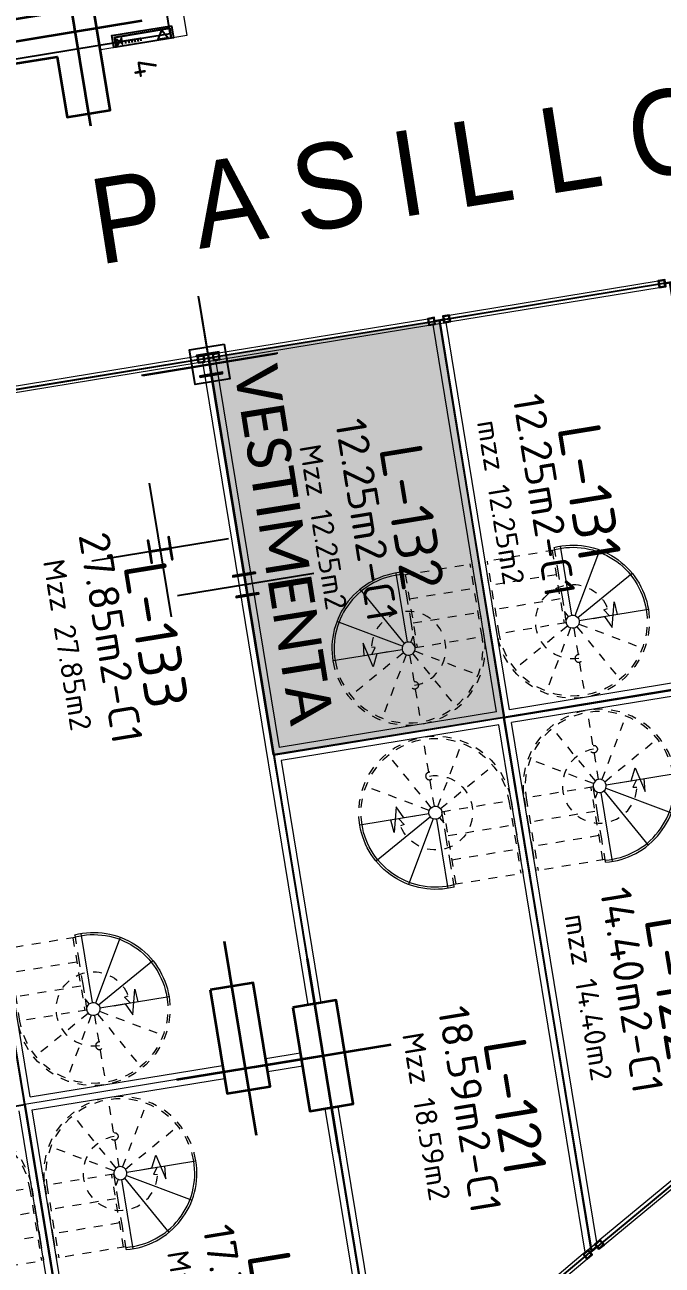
# Model space of a CAD drawing. Header units: metres. Extents: x 2 to 659295185, y -28 to 1124222152.
# Drawn here: x 655519.92 to 655527.2, y 1126636.1 to 1126650.27 of the extents above; entities that cross this region are included whole.
import ezdxf
from ezdxf.enums import TextEntityAlignment as Align

# ---------------------------------------------------------------- set-up
doc = ezdxf.new("R2010")
doc.units = ezdxf.units.M
doc.header["$MEASUREMENT"] = 0
for name, pattern in [('ACAD_ISO03W100', [30, 12, -18]), ('CCSM_C1_CUERPO BJ$0$CONTINUA', [0]), ('CONTINUA', [0]), ('DASHDOT', [1, 0.5, -0.25, 0, -0.25]), ('HIDDEN', [0.375, 0.25, -0.125])]:
    doc.linetypes.add(name, pattern=pattern)
doc.layers.get('0').update_dxf_attribs({"linetype": 'CONTINUOUS'})
for name, color, linetype in [('CCSM_C1_CUERPO BJ$0$A-AREAS COMERCIALES', 151, 'CONTINUOUS'), ('CCSM_C1_CUERPO BJ$0$A-EQUIPOS', 9, 'CONTINUOUS'), ('CCSM_C1_CUERPO BJ$0$A-FRENTE DE LOCAL', 4, 'CONTINUOUS'), ('CCSM_C1_CUERPO BJ$0$A-LOCAL ID', 7, 'CONTINUOUS'), ('CCSM_C1_CUERPO BJ$0$A-PARED', 2, 'CCSM_C1_CUERPO BJ$0$CONTINUA'), ('CCSM_C1_CUERPO BJ$0$ID_AREA EXACTA', 7, 'CONTINUOUS'), ('CCSM_C1_CUERPO BJ$0$ID_Nº LOCAL', 7, 'CONTINUOUS'), ('CCSM_C1_CUERPO BJ$0$ID_RUBRO', 7, 'CONTINUOUS'), ('CCSM_C1_CUERPO HP$0$A-MARCOS LOCALES', 4, 'CONTINUOUS'), ('E_COTAS EJES J', 8, 'CONTINUOUS'), ('TEXTOS', 7, 'CONTINUOUS')]:
    doc.layers.add(name, color=color, linetype=linetype)
for name, color, linetype, lineweight in [('CCSM_C1_CUERPO BJ$0$ENUMERACIÓN DE CAJETIN DE EXTINSIÓN', 8, 'CONTINUOUS', 0), ('CCSM_XREF ESTRUCTURA15$0$E-CB-COLUMNA', 2, 'CONTINUOUS', 35), ('CCSM_XREF ESTRUCTURA15$0$E-CH-COLUMNA', 2, 'CONTINUOUS', 35), ('LOCALES ASIGNADOS', 41, 'DASHDOT', 0), ('NOMBRES LOCATARIOS', 7, 'CONTINUA', 0), ('XREF ESCALERAS', 252, 'CONTINUOUS', 0)]:
    doc.layers.add(name, color=color, linetype=linetype, lineweight=lineweight)
doc.styles.add('CCSM_C1_CUERPO BJ$0$ROMANS', font='romans__.ttf')
doc.styles.add('CCSM_C1_CUERPO BJ$0$sigo', font='arial.ttf', dxfattribs={"width": 0.9})
doc.styles.get("Standard").update_dxf_attribs({"font": 'tahoma.ttf'})

# ---------------------------------------------------------------- blocks, each defined once
blk = doc.blocks.new('CCSM_C1_CUERPO BJ$0$CAJA DE MANGUERA')
for points in [[(0.4440742764854804, 0.0727876157034189), (0.473351072985679, -0.1058289266657084), (0.4404371352866292, -0.1112238056957722), (0.4165552178164944, 0.0344787989743054), (-0.4057654592907057, -0.1003066753037274), (-0.3818835422862321, -0.2460092788096517), (-0.4147974798688665, -0.2514041580725461), (-0.4440742761362344, -0.0727876173332334)], [(0.4165552178164944, 0.0344787989743054), (0.440437134820968, -0.1112238056957722), (-0.3818835420534015, -0.2460092790424824), (-0.4057654592907057, -0.1003066753037274)], [(0.2986319890478626, 0.0081523838452995), (0.3933472220087424, -0.1075319885276258), (0.2458040001802146, -0.1317156001459807)], [(-0.378167871851474, -0.1234908343758434), (-0.2880625911056995, -0.2014744319021702), (-0.3028677927795798, -0.1111484998837113), (-0.3633626700611785, -0.2138167661614716)]]:
    blk.add_lwpolyline(points, close=True)
for points in [[(-0.2954651919426396, -0.1563114658929408), (-0.0187398830894381, -0.1109537936281413), (-0.0119789000600577, -0.1522022755816579)], [(-0.2479868509108201, -0.1485293549485505), (-0.2406578294467181, -0.1932434162590653)], [(-0.196113497717306, -0.1400268631987274), (-0.188784476253204, -0.1847409245092422)], [(-0.1509334113216028, -0.1326214561704546), (-0.1436043898575008, -0.1773355174809694)], [(-0.1074266905197874, -0.1254903287626803), (-0.1000976690556854, -0.1702043900731951)], [(-0.0622466040076688, -0.1180849215015769), (-0.0549175825435668, -0.1627989828120917)]]:
    blk.add_lwpolyline(points)
blk = doc.blocks.new('CCSM_C1_CUERPO BJ$0$IDENT LOCAL')
at = {"style": 'CCSM_C1_CUERPO BJ$0$ROMANS'}
for tag, height, p in [('AREA-EXACTA', 0.5, (0.5871649619657547, 0.0962408820632845)), ('NºLOCAL', 0.7000000000085659, (1.169852295075543, 0.1193727138452232)), ('RUBRO', 0.3500000000042829, (0, 0)), ('USO', 0.3500000000042829, (-0.5871649619657547, -0.0962408822961152))]:
    blk.add_attdef(tag, text='', height=height, rotation=279.3084512074911, dxfattribs=at).set_placement(p, align=Align.BOTTOM_CENTER)
blk = doc.blocks.new('CCSM_XREF ESTRUCTURA15$0$COLUM REC 120x50 mid')
at = {"color": 5}
for p, q in [((-1.047737896442413e-09, 1.123655185685493), (-1.164153218269348e-10, -1.123655186383985)), ((-0.7888549327617511, -6.984919309616089e-10), (0.7888549332274124, 2.328306436538696e-10))]:
    blk.add_line(p, q, dxfattribs=at)
at = {"color": 2}
blk.add_lwpolyline([(-0.2500000004656613, 0.5999999995110556), (-0.2499999998835847, -0.5999999999767169), (0.2500000004656613, -0.599999999627471), (0.249999999650754, 0.5999999998603016)], close=True, dxfattribs=at)
blk = doc.blocks.new('CCSM_XREF ESTRUCTURA15$0$COLUM L 120x120')
at = {"color": 5}
for p, q in [((-6.984919309616089e-10, 1.095233215717599), (-3.492459654808044e-10, -0.4824766500387341)), ((1.473655185545795, 0), (-0.7736551865236834, -4.656612873077393e-10))]:
    blk.add_line(p, q, dxfattribs=at)
blk.add_lwpolyline([(0.9499999987892807, 0.2499999997671694), (0.25, 0.25), (0.2500000004656613, 0.9499999987892807), (-0.2499999995343387, 0.9499999992549419), (-0.2500000004656613, -0.2500000004656613), (0.9499999987892807, -0.2500000005820766)], close=True)
blk = doc.blocks.new('CCSM_XREF ESTRUCTURA15$0$COL REC 120X50')
at = {"color": 5}
for p, q in [((0, -0.7888549329945818), (-1.164153218269348e-10, 0.7888549327617511)), ((-1.473655185895041, -2.328306436538696e-10), (0.7736551861744374, -2.328306436538696e-10))]:
    blk.add_line(p, q, dxfattribs=at)
blk.add_lwpolyline([(-0.9499999996041879, -0.2500000002328306), (0.25, -0.2500000002328306), (0.2499999998835847, 0.2499999998835847), (-0.9499999996041879, 0.2499999997671694)], close=True)
blk = doc.blocks.new('TUBO3X3')
at = {"layer": 'CCSM_C1_CUERPO HP$0$A-MARCOS LOCALES'}
for points in [[(-0.05000000377185643, 0.0124999568797648), (0.02499999606516212, 0.01249995676334947), (0.02499999606516212, 0.08749995694961399), (-0.05000000377185643, 0.08749995694961399)], [(-0.04500000376719981, 0.01749995700083673), (0.01999999629333615, 0.01749995676800609), (0.01999999606050551, 0.08249995682854205), (-0.04500000388361514, 0.0824999570613727)]]:
    blk.add_lwpolyline(points, close=True, dxfattribs=at)
blk = doc.blocks.new('SEPARADOR MINILOCAL')
at = {"layer": 'CCSM_C1_CUERPO HP$0$A-MARCOS LOCALES'}
for p, q in [((0.5377418127609417, -0.04289230878930539), (0.6377418127376586, -0.04289230878930539)), ((0.5377418127609417, -0.04789230891037732), (0.6377418127376586, -0.047892308793962))]:
    blk.add_line(p, q, dxfattribs=at)
for p in [(0.5127418166957796, -0.09539226582273841), (0.687741816509515, -0.09539226582273841)]:
    blk.add_blockref('TUBO3X3', p, dxfattribs=at)
blk = doc.blocks.new('COLUMNAS MZZ LOCATEL')
at = {"color": 8}
for p, q in [((-1.164153e-10, -0.7736551861744374), (0, 0.7736551862908528)), ((0.7888549327617512, 1.164153e-10), (-0.7888549328781665, 0))]:
    blk.add_line(p, q, dxfattribs=at)
blk.add_lwpolyline([(-0.2000000004190952, 0.1999999996041879), (0.1999999994877726, 0.1999999999534339), (0.1999999999534339, -0.1999999999534339), (-0.1999999999534339, -0.2000000003026798)], close=True)
blk = doc.blocks.new('ESCA')
at = {"linetype": 'ACAD_ISO03W100', "ltscale": 0.002}
for p, q in [((0.4750000000846444, 0.9749999996963776), (0.4749999992369702, 1.774999999696378)), ((0.4375000001133821, 0.9649519050919451), (0.03749999937927173, 1.65777222769566)), ((0.5125000000038886, 0.9649519048978145), (0.9124999992697812, 1.657772228349201)), ((0.4100480947985687, 0.9374999999192455), (-0.2827722286528191, 1.337499999185138)), ((0.5399519051765891, 0.9374999995829999), (1.232772227780303, 1.337500000317108)), ((-0.3999999999999957, 0.8999999991523248), (-0.4000000000000015, 0.5999999999999992)), ((0.4000000000000015, 0.8999999999999989), (-0.3999999999999957, 0.8999999991523248)), ((-0.3750000000000016, 0.8999999991788146), (-0.3750000000000016, 0.0599999992044498)), ((0.3750000000000015, 0.05999999997350902), (0.375000000000001, 0.8999999999735091)), ((0.4000000000000015, 0.8566987298898263), (0.4000000000000015, 0.8999999999999989)), ((0.4000000000000015, 0.7700961896571596), (0.4000000000000015, 0.8566987298898263)), ((0.4000000000000015, 0.5999999999999992), (0.4000000000000015, 0.7700961896571596)), ((-0.4000000000000015, 0.5999999999999992), (-0.4000000000000015, 0.2999999999999996)), ((0.3750000000000012, 0.6199999999735091), (-0.3750000000000016, 0.6199999991788145)), ((0.4000000000000015, 0.2999999999999996), (0.4000000000000015, 0.5999999999999992)), ((-0.4000000000000015, 0.2999999999999996), (-0.4000000000000015, 0.05999999917881448)), ((0.3750000002966871, 0.339999999973509), (-0.3749999997033156, 0.3399999991788145)), ((0.4000000000000015, 0.03487393724905097), (0.4000000000000015, 0.2999999999999996)), ((0.4000000000000015, 0.05999999999914432), (-0.4000000000000015, 0.05999999917881449))]:
    blk.add_line(p, q, dxfattribs=at)
for p, q in [((0.4025555630748356, 0.9194114283477356), (0.4000000000000015, 0.8999999999999989)), ((0.4000000000000015, 0.8999999999999989), (0.4025555629743514, 0.8805885716390338)), ((0.4100480946044384, 0.8625000000287366), (0.4000000000000015, 0.8566987298898263)), ((0.4100480947985687, 0.9374999999192455), (0.4025555630748356, 0.9194114283477356)), ((0.4025555629743514, 0.8805885716390338), (0.4100480946044384, 0.8625000000287366)), ((0.4219669915162129, 0.9530330084547092), (0.4100480947985687, 0.9374999999192455)), ((0.4100480946044384, 0.8625000000287366), (0.4219669912416729, 0.8469669914315703)), ((0.4375000001133821, 0.9649519050919451), (0.4219669915162129, 0.9530330084547092)), ((0.4555885717236765, 0.9724444367220335), (0.4375000001133821, 0.9649519050919451)), ((0.4750000000846444, 0.9749999996963776), (0.4555885717236765, 0.9724444367220335)), ((0.4944114284323811, 0.9724444366215435), (0.4750000000846444, 0.9749999996963776)), ((0.5125000000038886, 0.9649519048978145), (0.4944114284323811, 0.9724444366215435)), ((0.5280330085393546, 0.9530330081801662), (0.5125000000038886, 0.9649519048978145)), ((0.5399519051765891, 0.9374999995829999), (0.5280330085393546, 0.9530330081801662)), ((0.5280330082648146, 0.8469669911570274), (0.5399519049824585, 0.8624999996924905)), ((0.5474444368066762, 0.9194114279727026), (0.5399519051765891, 0.9374999995829999)), ((0.5399519049824585, 0.8624999996924905), (0.5474444367061919, 0.8805885712640009)), ((0.5399519049824585, 0.8624999996924905), (1.232772228433847, 0.4625000004265979)), ((0.549999999781026, 0.8999999996117376), (0.5474444368066762, 0.9194114279727026)), ((0.5474444367061919, 0.8805885712640009), (0.549999999781026, 0.8999999996117376)), ((0.549999999781026, 0.8999999996117376), (1.349999999781023, 0.9000000004594118)), ((0.4374999997771388, 0.835048094713922), (0.4000000000000015, 0.7700961896571596)), ((0.4219669912416729, 0.8469669914315703), (0.4374999997771388, 0.835048094713922)), ((0.4374999997771388, 0.835048094713922), (0.4555885713486464, 0.8275555629901931)), ((0.4555885713486464, 0.8275555629901931), (0.4749999996963831, 0.8249999999153589)), ((0.4749999996963831, 0.8249999999153589), (0.4944114280573511, 0.8275555628897029)), ((0.4749999996963831, 0.8249999999153589), (0.4750000005440514, 0.02499999991535884)), ((0.4944114280573511, 0.8275555628897029), (0.5124999996676454, 0.8350480945197915)), ((0.5124999996676454, 0.8350480945197915), (0.5280330082648146, 0.8469669911570274)), ((0.5124999996676454, 0.8350480945197915), (0.9125000004017498, 0.142227771916078)), ((0.4000000000000014, 0.02822021122275786), (0.4000000000000015, 0.03487393724905097))]:
    blk.add_line(p, q)
for points in [[(0.7102886753462171, 0.8999999997815783), (0.841376142372639, 0.8999999999204776), (0.9069954388711101, 1.038614778979287), (0.9763055322094691, 0.7535068912436925), (0.9906502923789883, 0.9000000000786474)], [(0.8999999997810231, 0.8999999995322682), (0.8477303701737986, 0.8256056876217084), (0.8917793890966319, 0.8168138189767833)]]:
    blk.add_lwpolyline(points)
blk.add_circle((0.4750000001641138, 1.324999999149177), 0.04327246270078325, dxfattribs=at)
for radius, start, end in [(0.8749999996169093, 6.071019239872918e-08, 179.9999997527144), (0.8499999996169093, 6.071019239872918e-08, 179.9999997527144), (0.4249999996169093, 90.00000006071016, 6.071019239872918e-08)]:
    blk.add_arc((0.4750000001641138, 0.8999999995322682), radius, start, end, dxfattribs=at)
for radius, start in [(0.8749999996169093, 265.0828996515272), (0.8499999996169093, 264.9379070223223)]:
    blk.add_arc((0.4750000001641138, 0.8999999995322682), radius, start, 6.07101733154011e-08)

msp = doc.modelspace()

# ---------------------------------------------------------------- hatches: boundary and pattern name
at = {"layer": 'LOCALES ASIGNADOS'}
msp.add_hatch(color=256, dxfattribs=at).paths.add_polyline_path([(655524.6512271108, 1126646.893529663), (655522.0187982788, 1126646.467120554), (655522.7625712401, 1126641.930002945), (655525.3947397685, 1126642.359262414)])

# ---------------------------------------------------------------- linework, layer by layer
for points in [[(655527.2830604034, 1126647.327819351), (655528.0262752316, 1126642.790556248), (655525.3953770851, 1126642.357205971), (655524.6606711273, 1126646.892899758), (655527.2830599357, 1126647.327819275)], [(655524.6514583234, 1126646.893949661), (655525.3953770592, 1126642.357205967), (655522.7632085308, 1126641.927946498), (655522.0194355695, 1126646.465064108), (655524.6521707079, 1126646.891522833)], [(655522.0239936932, 1126646.4607445), (655524.0281961358, 1126634.209640979), (655522.9086741537, 1126633.353754911), (655520.9274458967, 1126632.540511385), (655520.8093088794, 1126632.519338081), (655518.6120321974, 1126645.906574097), (655522.0203927836, 1126646.462697664)], [(655522.0198384055, 1126646.462606797), (655524.0194026547, 1126634.264539852), (655522.9455926555, 1126633.383059491), (655520.9470609669, 1126632.544450073), (655520.8097193203, 1126632.516871996), (655518.6153979219, 1126645.904586339), (655522.0198384055, 1126646.462606797)], [(655525.3953882051, 1126642.357137322), (655530.6590216669, 1126643.214827556), (655531.232831887, 1126639.714063878), (655531.1038039973, 1126639.696877549), (655528.7734220931, 1126638.234520177), (655526.3945704346, 1126636.259302565), (655525.3902879725, 1126642.356367714)], [(655525.3950846918, 1126642.357158038), (655522.7635794239, 1126641.925765716), (655524.0192227212, 1126634.264388476), (655526.3940756915, 1126636.262321973), (655525.395031745, 1126642.359312736)], [(655519.9215351533, 1126637.935639457), (655520.8088954091, 1126632.521860661), (655520.6707389462, 1126632.499215749), (655517.9593706664, 1126631.823260322), (655517.8862229693, 1126631.816337569), (655516.9626712435, 1126637.450920308), (655519.922125184, 1126637.936254284)]]:
    msp.add_lwpolyline(points)
at = {"layer": 'CCSM_C1_CUERPO BJ$0$A-AREAS COMERCIALES'}
msp.add_lwpolyline([(655520.5710964012, 1126656.383922239), (655514.0332418556, 1126655.312274945), (655515.0521115928, 1126649.096154458), (655521.5828111834, 1126650.166590265), (655520.5710974123, 1126656.383922405)], close=True, dxfattribs=at)
at = {"layer": 'CCSM_C1_CUERPO BJ$0$A-AREAS COMERCIALES', "lineweight": 5}
for points in [[(655528.0262752261, 1126642.790556281), (655527.2834641032, 1126647.325354344), (655524.6517647029, 1126646.893999879), (655525.3947455144, 1126642.359228202)], [(655524.6517647029, 1126646.893999879), (655525.3950321384, 1126642.359310335), (655522.7632105142, 1126641.927934399), (655522.0198384055, 1126646.462606797)], [(655522.0198384055, 1126646.462606797), (655523.326165417, 1126638.493975372), (655519.9221615093, 1126637.93603278), (655518.6153629773, 1126645.90458693)], [(655528.0262389934, 1126642.79077722), (655525.3947453795, 1126642.35922818), (655526.3940756803, 1126636.262321964), (655528.7754971586, 1126638.234124478)], [(655524.0194026547, 1126634.264539852), (655526.3940756803, 1126636.262321964), (655525.3950321383, 1126642.359310335), (655522.7632105141, 1126641.927934399), (655524.0194025706, 1126634.264539781)], [(655520.9470609669, 1126632.544450073), (655522.9455926555, 1126633.383059491), (655524.0192227226, 1126634.264388477), (655523.3261654499, 1126638.493975377), (655519.9222079184, 1126637.935749786), (655520.8089105677, 1126632.521806154)], [(655519.9214933194, 1126637.935894683), (655520.8089105678, 1126632.521806154), (655520.6707480432, 1126632.499160248), (655518.02281917, 1126631.838726741), (655517.8862229143, 1126631.816337559), (655516.9626711581, 1126637.450920827)]]:
    msp.add_lwpolyline(points, close=True, dxfattribs=at)
at = {"layer": 'CCSM_C1_CUERPO BJ$0$A-FRENTE DE LOCAL', "lineweight": 5}
for points in [[(655524.7690534705, 1126646.951221402), (655527.1540450105, 1126647.342139775)], [(655524.781185759, 1126646.877202354), (655527.1661762083, 1126647.268127383)], [(655522.137128329, 1126646.519821886), (655524.5223465911, 1126646.91077742)], [(655522.1492595269, 1126646.445809494), (655524.5344777886, 1126646.836765029)], [(655521.8904203589, 1126646.479384561), (655518.7297265041, 1126645.961322437)], [(655521.9025515565, 1126646.40537217), (655518.7418561544, 1126645.887319484)], [(655528.6549021942, 1126638.181576495), (655526.4878564902, 1126636.388783946)], [(655528.7028227733, 1126638.123882317), (655526.5357770693, 1126636.331089769)], [(655526.2955425659, 1126636.229048683), (655524.2824244438, 1126634.523489509)], [(655526.343463145, 1126636.171354506), (655524.3306183683, 1126634.466203577)]]:
    msp.add_lwpolyline(points, dxfattribs=at)
at = {"layer": 'CCSM_C1_CUERPO BJ$0$A-PARED', "lineweight": 5}
for p, q in [((655525.308601876, 1126642.421109381), (655524.5838123555, 1126646.844861177)), ((655525.4566267458, 1126642.445371803), (655524.7318387084, 1126646.869113995)), ((655519.9834054337, 1126638.021849585), (655518.6925282803, 1126645.879234268)), ((655527.9401310085, 1126642.852437365), (655525.456626746, 1126642.445371803)), ((655527.9643934156, 1126642.704412587), (655525.4808891533, 1126642.297347023)), ((655525.308601876, 1126642.421109381), (655522.8251390663, 1126642.01404596)), ((655525.3328642832, 1126642.273084601), (655522.8493993953, 1126641.866020839)), ((655526.3201751551, 1126636.249508424), (655525.3328643468, 1126642.273084611)), ((655526.4539627216, 1126636.360631902), (655525.4808891533, 1126642.297347024)), ((655522.6725222829, 1126638.462616655), (655523.0672550304, 1126638.527316408)), ((655522.6725293068, 1126638.462617807), (655523.0672620543, 1126638.52731756)), ((655519.9834054336, 1126638.021849585), (655522.1791063484, 1126638.381741964)), ((655522.6967846904, 1126638.314591875), (655523.091517437, 1126638.379291628)), ((655522.6967917143, 1126638.314593026), (655523.0915244609, 1126638.37929278)), ((655520.007667841, 1126637.873824805), (655522.2033687559, 1126638.233717184)), ((655523.4971277503, 1126637.913991115), (655524.0268639171, 1126634.682074424)), ((655520.7288265134, 1126632.546680159), (655519.8573386245, 1126637.863621729)), ((655520.8768330993, 1126632.571053564), (655520.007667841, 1126637.873824805))]:
    msp.add_line(p, q, dxfattribs=at)
for points in [[(655521.7728588365, 1126651.213592619), (655521.6005196224, 1126651.185344832), (655521.7710502, 1126650.144938952), (655520.7880759414, 1126649.982935552)], [(655524.5838147777, 1126646.844861574), (655524.7318411297, 1126646.869114391)], [(655521.9520886488, 1126646.413499861), (655522.1001150009, 1126646.437752679)], [(655521.9521099646, 1126646.413529094), (655523.155003716, 1126639.073926951)], [(655522.1001034125, 1126646.43777652), (655522.8251460411, 1126642.014047103)], [(655522.8494060161, 1126641.866021924), (655523.3030284963, 1126639.098189358)], [(655523.34910297, 1126637.889728708), (655523.8788391368, 1126634.657812017)], [(655526.3201751551, 1126636.249508424), (655526.4539627217, 1126636.360631902)]]:
    msp.add_lwpolyline(points, dxfattribs=at)
at = {"layer": 'E_COTAS EJES J'}
for p, q in [((655521.9068204192, 1126647.152123339), (655522.1570988293, 1126645.625188467)), ((655522.8104266522, 1126646.516253676), (655521.2534925966, 1126646.261058129)), ((655521.3421754132, 1126645.032825795), (655521.5924538237, 1126643.505890922)), ((655521.3421754859, 1126645.032825807), (655521.5924538964, 1126643.505890934)), ((655522.3193496316, 1126644.635285069), (655522.569628042, 1126643.108350196)), ((655522.3193495588, 1126644.635285056), (655522.5696279693, 1126643.108350184)), ((655522.2457816461, 1126644.396956132), (655520.6888475907, 1126644.141760584)), ((655522.2457817189, 1126644.396956144), (655520.6888476635, 1126644.141760596)), ((655523.222955792, 1126643.999415394), (655521.6660217363, 1126643.744219846)), ((655523.2229558647, 1126643.999415406), (655521.6660218091, 1126643.744219858))]:
    msp.add_line(p, q, dxfattribs=at)
for points in [[(655522.1400347925, 1126646.532973174), (655521.88345851, 1126646.490918311), (655521.8854803774, 1126646.478582912), (655522.0101260778, 1126646.499050389), (655522.0464589829, 1126646.277003244), (655521.9218739877, 1126646.256545742), (655521.9238843843, 1126646.244280499), (655522.1804721414, 1126646.286265182), (655522.1784539165, 1126646.298601178), (655522.0538605531, 1126646.278214341), (655522.0175180552, 1126646.500320111), (655522.1420566638, 1126646.520637751)], [(655521.6117668278, 1126644.161300505), (655521.5697119918, 1126644.417876773), (655521.557376558, 1126644.4158549), (655521.5777974485, 1126644.29126739), (655521.3557602465, 1126644.254873773), (655521.3353393846, 1126644.379461309), (655521.3230039875, 1126644.37743942), (655521.365058827, 1126644.120863152), (655521.3773942252, 1126644.12288502), (655521.3569733668, 1126644.247472535), (655521.5790691923, 1126644.283875761), (655521.5994313958, 1126644.159278631)], [(655521.6117669005, 1126644.161300517), (655521.5697120646, 1126644.417876785), (655521.5573766307, 1126644.415854912), (655521.5777975213, 1126644.291267402), (655521.3557603193, 1126644.254873785), (655521.3353394574, 1126644.379461321), (655521.3230040603, 1126644.377439433), (655521.3650588997, 1126644.120863165), (655521.377394298, 1126644.122885032), (655521.3569734396, 1126644.247472547), (655521.579069265, 1126644.283875773), (655521.5994314685, 1126644.159278643)], [(655522.5526313863, 1126644.016145948), (655522.2960436288, 1126643.974161268), (655522.2980016493, 1126643.961783816), (655522.4226552176, 1126643.982212106), (655522.4589881226, 1126643.760164961), (655522.3343966941, 1126643.739737896), (655522.3364135239, 1126643.727442216), (655522.5930012809, 1126643.769426899), (655522.5909780296, 1126643.781793562), (655522.4663896926, 1126643.761376058), (655522.4300471945, 1126643.983481829), (655522.5545807295, 1126644.003839113)], [(655522.5526314591, 1126644.01614596), (655522.2960437016, 1126643.97416128), (655522.2980017221, 1126643.961783828), (655522.4226552903, 1126643.982212118), (655522.4589881954, 1126643.760164973), (655522.3343967668, 1126643.739737908), (655522.3364135966, 1126643.727442228), (655522.5930013537, 1126643.769426912), (655522.5909781024, 1126643.781793575), (655522.4663897654, 1126643.76137607), (655522.4300472672, 1126643.983481841), (655522.5545808022, 1126644.003839125)]]:
    msp.add_lwpolyline(points, close=True, dxfattribs=at)

# ---------------------------------------------------------------- block references
at = {"lineweight": 5}
ref = msp.add_blockref('CCSM_C1_CUERPO BJ$0$IDENT LOCAL', (655524.9909885273, 1126644.702803955), dxfattribs=dict(at, xscale=0.7000000000307619, yscale=0.7000000000307619, zscale=0.7000000000307619, rotation=359.9864694980393))
ref.add_attrib('NºLOCAL', 'L-131', dxfattribs={"layer": 'CCSM_C1_CUERPO BJ$0$ID_Nº LOCAL', "height": 0.4900000000141452, "rotation": 279.2949207067953, "style": 'CCSM_C1_CUERPO BJ$0$ROMANS'}).set_placement((655525.9822994815, 1126644.865047114), align=Align.BOTTOM_CENTER)
ref.add_attrib('RUBRO', 'mzz 12.25m2', dxfattribs={"layer": 'CCSM_C1_CUERPO BJ$0$ID_RUBRO', "height": 0.2450000000070725, "rotation": 279.2949207067953, "style": 'CCSM_C1_CUERPO BJ$0$ROMANS'}).set_placement((655525.1633831644, 1126644.7816796), align=Align.BOTTOM_CENTER)
ref.add_attrib('AREA-EXACTA', '12.25m2-C1', dxfattribs={"layer": 'CCSM_C1_CUERPO BJ$0$ID_AREA EXACTA', "height": 0.3500000000058207, "rotation": 279.2949207067953, "style": 'CCSM_C1_CUERPO BJ$0$ROMANS'}).set_placement((655525.5744145355, 1126644.848951154), align=Align.BOTTOM_CENTER)
ref = msp.add_blockref('CCSM_C1_CUERPO BJ$0$IDENT LOCAL', (655522.9640125785, 1126644.421236328), dxfattribs=dict(at, xscale=0.7000000000307619, yscale=0.7000000000307619, zscale=0.7000000000307619, rotation=359.9864694980393))
ref.add_attrib('NºLOCAL', 'L-132', dxfattribs={"layer": 'CCSM_C1_CUERPO BJ$0$ID_Nº LOCAL', "height": 0.4900000000141452, "rotation": 279.2949207067953, "style": 'CCSM_C1_CUERPO BJ$0$ROMANS'}).set_placement((655523.9553235327, 1126644.583479487), align=Align.BOTTOM_CENTER)
ref.add_attrib('RUBRO', 'Mzz 12.25m2', dxfattribs={"layer": 'CCSM_C1_CUERPO BJ$0$ID_RUBRO', "height": 0.2450000000070725, "rotation": 279.2949207067953, "style": 'CCSM_C1_CUERPO BJ$0$ROMANS'}).set_placement((655523.1364072156, 1126644.500111973), align=Align.BOTTOM_CENTER)
ref.add_attrib('AREA-EXACTA', '12.25m2-C1', dxfattribs={"layer": 'CCSM_C1_CUERPO BJ$0$ID_AREA EXACTA', "height": 0.3500000000058207, "rotation": 279.2949207067953, "style": 'CCSM_C1_CUERPO BJ$0$ROMANS'}).set_placement((655523.5474385867, 1126644.567383527), align=Align.BOTTOM_CENTER)
ref = msp.add_blockref('CCSM_C1_CUERPO BJ$0$IDENT LOCAL', (655520.0433435892, 1126643.075007468), dxfattribs=dict(at, xscale=0.7000000000307619, yscale=0.7000000000307619, zscale=0.7000000000307619, rotation=359.9864694980393))
ref.add_attrib('NºLOCAL', 'L-133', dxfattribs={"layer": 'CCSM_C1_CUERPO BJ$0$ID_Nº LOCAL', "height": 0.4900000000141452, "rotation": 279.2949207067953, "style": 'CCSM_C1_CUERPO BJ$0$ROMANS'}).set_placement((655521.0346545434, 1126643.237250627), align=Align.BOTTOM_CENTER)
ref.add_attrib('RUBRO', 'Mzz 27.85m2', dxfattribs={"layer": 'CCSM_C1_CUERPO BJ$0$ID_RUBRO', "height": 0.2450000000070725, "rotation": 279.2949207067953, "style": 'CCSM_C1_CUERPO BJ$0$ROMANS'}).set_placement((655520.2157382263, 1126643.153883113), align=Align.BOTTOM_CENTER)
ref.add_attrib('AREA-EXACTA', '27.85m2-C1', dxfattribs={"layer": 'CCSM_C1_CUERPO BJ$0$ID_AREA EXACTA', "height": 0.3500000000058207, "rotation": 279.2949207067953, "style": 'CCSM_C1_CUERPO BJ$0$ROMANS'}).set_placement((655520.6267695974, 1126643.221154667), align=Align.BOTTOM_CENTER)
ref = msp.add_blockref('CCSM_C1_CUERPO BJ$0$IDENT LOCAL', (655525.9917152291, 1126639.049494315), dxfattribs=dict(at, xscale=0.7000000000307619, yscale=0.7000000000307619, zscale=0.7000000000307619, rotation=359.9864694980393))
ref.add_attrib('NºLOCAL', 'L-122', dxfattribs={"layer": 'CCSM_C1_CUERPO BJ$0$ID_Nº LOCAL', "height": 0.4900000000141452, "rotation": 279.2949207067953, "style": 'CCSM_C1_CUERPO BJ$0$ROMANS'}).set_placement((655526.9830261833, 1126639.211737474), align=Align.BOTTOM_CENTER)
ref.add_attrib('RUBRO', 'mzz 14.40m2', dxfattribs={"layer": 'CCSM_C1_CUERPO BJ$0$ID_RUBRO', "height": 0.2450000000070725, "rotation": 279.2949207067953, "style": 'CCSM_C1_CUERPO BJ$0$ROMANS'}).set_placement((655526.1641098663, 1126639.12836996), align=Align.BOTTOM_CENTER)
ref.add_attrib('AREA-EXACTA', '14.40m2-C1', dxfattribs={"layer": 'CCSM_C1_CUERPO BJ$0$ID_AREA EXACTA', "height": 0.3500000000058207, "rotation": 279.2949207067953, "style": 'CCSM_C1_CUERPO BJ$0$ROMANS'}).set_placement((655526.5751412374, 1126639.195641514), align=Align.BOTTOM_CENTER)
ref = msp.add_blockref('CCSM_C1_CUERPO BJ$0$IDENT LOCAL', (655524.1416256618, 1126637.688730734), dxfattribs=dict(at, xscale=0.7000000000307619, yscale=0.7000000000307619, zscale=0.7000000000307619, rotation=359.9864694980393))
ref.add_attrib('NºLOCAL', 'L-121', dxfattribs={"layer": 'CCSM_C1_CUERPO BJ$0$ID_Nº LOCAL', "height": 0.4900000000141452, "rotation": 279.2949207067953, "style": 'CCSM_C1_CUERPO BJ$0$ROMANS'}).set_placement((655525.132936616, 1126637.850973893), align=Align.BOTTOM_CENTER)
ref.add_attrib('RUBRO', 'Mzz 18.59m2', dxfattribs={"layer": 'CCSM_C1_CUERPO BJ$0$ID_RUBRO', "height": 0.2450000000070725, "rotation": 279.2949207067953, "style": 'CCSM_C1_CUERPO BJ$0$ROMANS'}).set_placement((655524.3140202989, 1126637.767606379), align=Align.BOTTOM_CENTER)
ref.add_attrib('AREA-EXACTA', '18.59m2-C1', dxfattribs={"layer": 'CCSM_C1_CUERPO BJ$0$ID_AREA EXACTA', "height": 0.3500000000058207, "rotation": 279.2949207067953, "style": 'CCSM_C1_CUERPO BJ$0$ROMANS'}).set_placement((655524.72505167, 1126637.834877933), align=Align.BOTTOM_CENTER)
ref = msp.add_blockref('CCSM_C1_CUERPO BJ$0$IDENT LOCAL', (655521.4545969836, 1126635.20987202), dxfattribs=dict(at, xscale=0.7000000000307619, yscale=0.7000000000307619, zscale=0.7000000000307619, rotation=359.9864694980393))
ref.add_attrib('NºLOCAL', 'L-120', dxfattribs={"layer": 'CCSM_C1_CUERPO BJ$0$ID_Nº LOCAL', "height": 0.4900000000141452, "rotation": 279.2949207067953, "style": 'CCSM_C1_CUERPO BJ$0$ROMANS'}).set_placement((655522.4459079378, 1126635.372115179), align=Align.BOTTOM_CENTER)
ref.add_attrib('RUBRO', 'Mzz 17.36m2', dxfattribs={"layer": 'CCSM_C1_CUERPO BJ$0$ID_RUBRO', "height": 0.2450000000070725, "rotation": 279.2949207067953, "style": 'CCSM_C1_CUERPO BJ$0$ROMANS'}).set_placement((655521.6269916208, 1126635.288747665), align=Align.BOTTOM_CENTER)
ref.add_attrib('AREA-EXACTA', '17.36m2-C1', dxfattribs={"layer": 'CCSM_C1_CUERPO BJ$0$ID_AREA EXACTA', "height": 0.3500000000058207, "rotation": 279.2949207067953, "style": 'CCSM_C1_CUERPO BJ$0$ROMANS'}).set_placement((655522.0380229919, 1126635.356019219), align=Align.BOTTOM_CENTER)
at = {"layer": 'CCSM_C1_CUERPO BJ$0$A-EQUIPOS', "lineweight": 5, "xscale": 0.7667190465266317, "yscale": 0.7667190465266317, "zscale": 0.7667190465266317, "rotation": 0.05025174321685066}
msp.add_blockref('CCSM_C1_CUERPO BJ$0$CAJA DE MANGUERA', (655521.2569958897, 1126650.200866217), dxfattribs=at)
at = {"layer": 'CCSM_C1_CUERPO BJ$0$A-LOCAL ID', "lineweight": 5}
ref = msp.add_blockref('CCSM_C1_CUERPO BJ$0$IDENT LOCAL', (655525.3471237258, 1126646.925460223), dxfattribs=dict(at, xscale=0.7500000000168752, yscale=0.7500000000168752, zscale=0.7500000000168752, rotation=8.928397843172387))
ref.add_attrib('NºLOCAL', 'P A S I L L O   8', dxfattribs={"layer": 'CCSM_C1_CUERPO BJ$0$ID_Nº LOCAL', "height": 0.9749999999999996, "rotation": 8.928397847910313, "style": 'CCSM_C1_CUERPO BJ$0$sigo', "width": 0.9}).set_placement((655525.1899836897, 1126647.925691826), align=Align.BOTTOM_CENTER)
at = {"layer": 'CCSM_C1_CUERPO HP$0$A-MARCOS LOCALES'}
for p, rotation in [((655526.696120061, 1126647.275079992), 9.308446495527722), ((655524.0644216415, 1126646.843717637), 9.308446495527722), ((655521.4324954093, 1126646.412324778), 9.308446495527722), ((655525.9345330694, 1126635.939455145), 39.71290184282763)]:
    msp.add_blockref('SEPARADOR MINILOCAL', p, dxfattribs=dict(at, rotation=rotation))
at = {"layer": 'CCSM_XREF ESTRUCTURA15$0$E-CB-COLUMNA', "lineweight": 5, "rotation": 9.308450969512606}
msp.add_blockref('CCSM_XREF ESTRUCTURA15$0$COLUM REC 120x50 mid', (655523.3260656628, 1126638.493959022), dxfattribs=at)
at = {"layer": 'CCSM_XREF ESTRUCTURA15$0$E-CH-COLUMNA', "lineweight": 5}
for name, p, rotation in [('CCSM_XREF ESTRUCTURA15$0$COLUM L 120x120', (655520.4969243847, 1126650.190367003), 189.3084512809282), ('CCSM_XREF ESTRUCTURA15$0$COL REC 120X50', (655522.4379169812, 1126638.348384578), 279.3084512798494)]:
    msp.add_blockref(name, p, dxfattribs=dict(at, rotation=rotation))
at = {"layer": 'E_COTAS EJES J', "rotation": 279.308451382899}
for p in [(655522.032170157, 1126646.388630211), (655522.0325235236, 1126646.388688103)]:
    msp.add_blockref('COLUMNAS MZZ LOCATEL', p, dxfattribs=at)
at = {"layer": 'XREF ESCALERAS', "xscale": -1}
for p, rotation in [((655525.5641595841, 1126644.261582865), 189.3084510243286), ((655525.2251208058, 1126640.456737239), 9.308451010085106), ((655520.090928405, 1126639.838087357), 189.3084510243286), ((655519.7519043288, 1126636.033176831), 9.308451010085106)]:
    msp.add_blockref('ESCA', p, dxfattribs=dict(at, rotation=rotation))
at = {"layer": 'XREF ESCALERAS'}
for p, rotation in [((655524.6266529524, 1126644.107985584), 189.3084510100851), ((655526.1626218278, 1126640.610333581), 9.30845099692059), ((655520.6893962584, 1126636.186839012), 9.30845099692059)]:
    msp.add_blockref('ESCA', p, dxfattribs=dict(at, rotation=rotation))

# ---------------------------------------------------------------- texts
at = {"layer": 'CCSM_C1_CUERPO BJ$0$ENUMERACIÓN DE CAJETIN DE EXTINSIÓN', "lineweight": 5, "insert": (655521.4133308041, 1126649.899229591), "char_height": 0.2668797713704406, "width": 0.01565777364111957, "attachment_point": 1, "rotation": 279.25919800487026, "style": 'CCSM_C1_CUERPO BJ$0$ROMANS'}
msp.add_mtext('4', dxfattribs=at)
at = {"layer": 'NOMBRES LOCATARIOS', "insert": (655522.8026506606, 1126646.413073186), "char_height": 0.5, "attachment_point": 1, "rotation": 279.0591984010184}
msp.add_mtext_dynamic_manual_height_columns('{\\fCalibri|b0|i0|c0|p34;\\C7;VESTIMENTA}', width=4.720065382346816, gutter_width=25, heights=[0], dxfattribs=at)
at = {"layer": 'TEXTOS', "linetype": 'HIDDEN', "lineweight": 40, "insert": (655463.4051953498, 1126636.502103863), "char_height": 27.699362, "width": 372.7247729806582, "attachment_point": 1}
msp.add_mtext('SIGO', dxfattribs=at)

doc.saveas('drawing.dxf')
